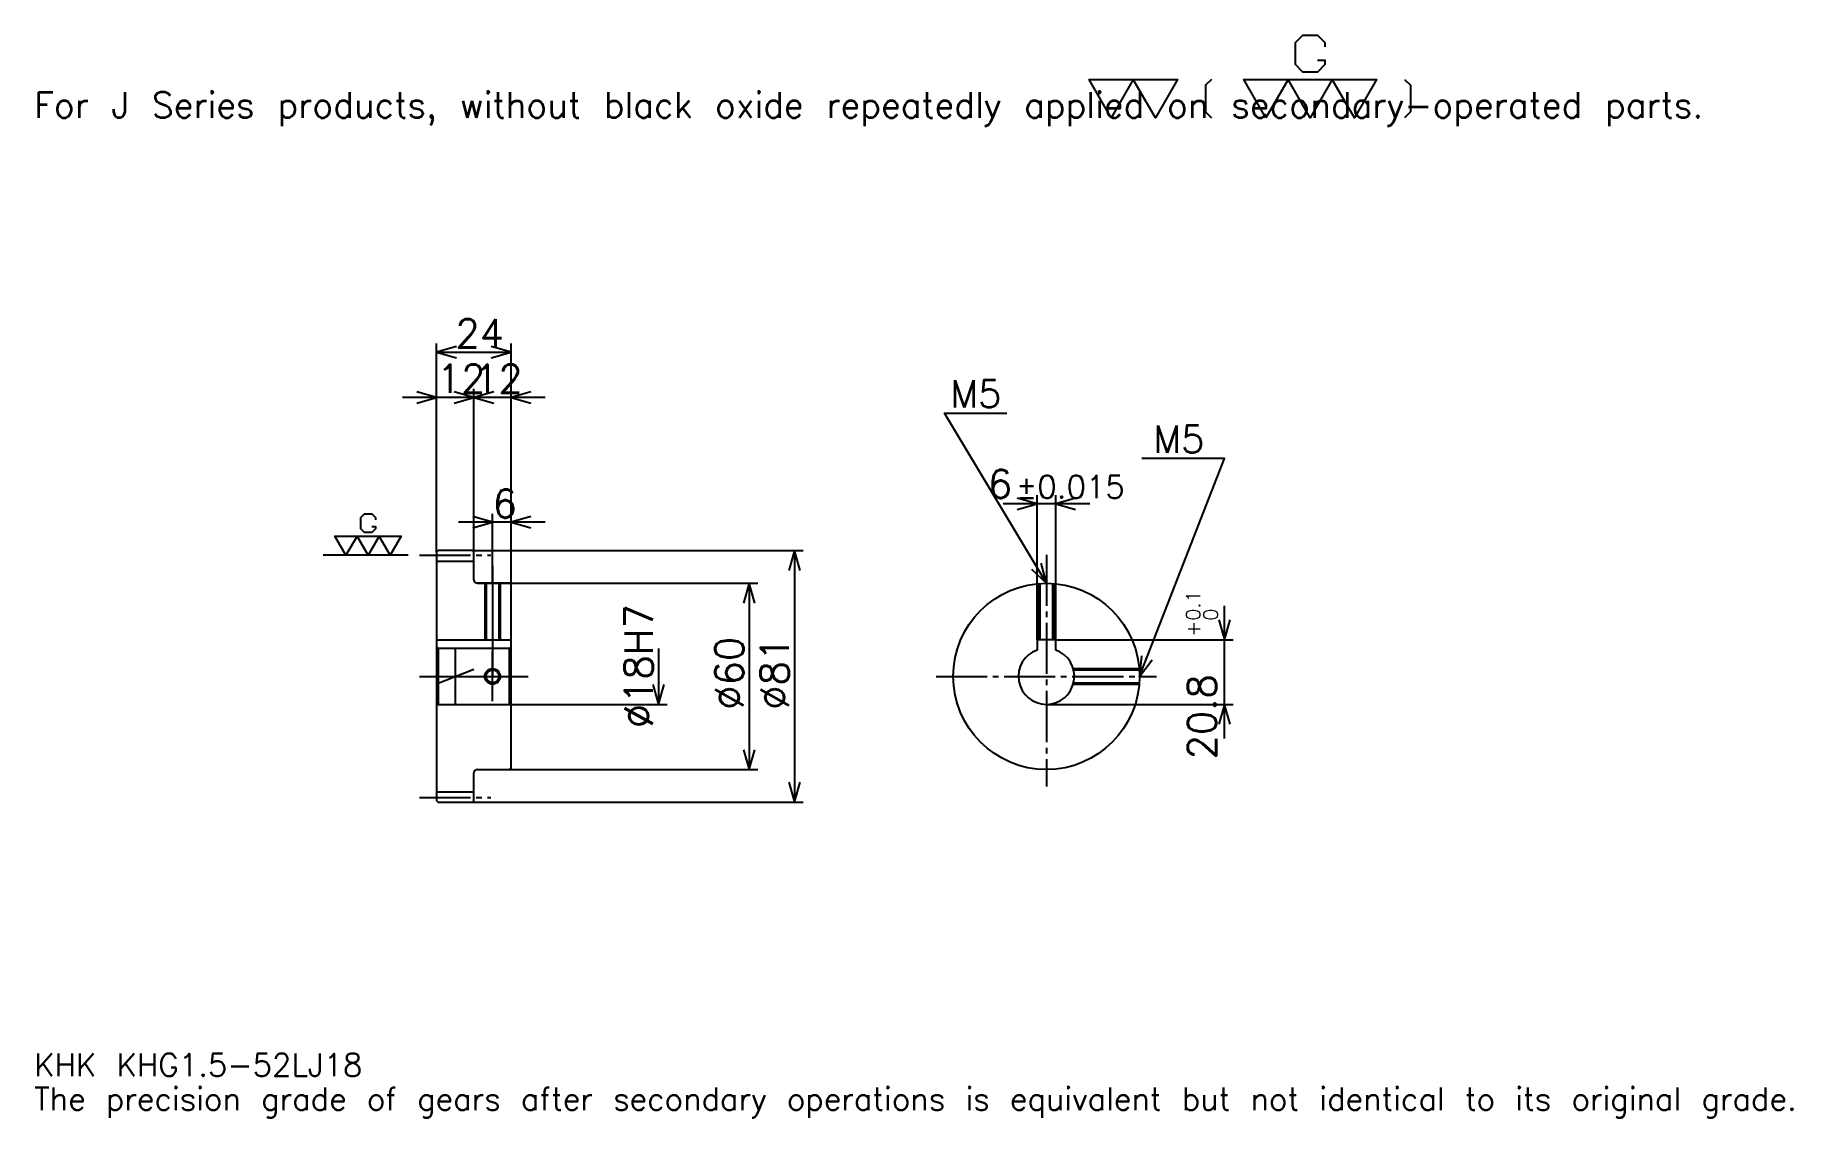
# Model space of a CAD drawing. Extents: x 19 to 585, y 7 to 355.
import ezdxf

# ---------------------------------------------------------------- set-up
doc = ezdxf.new("R2010")
doc.units = 0
doc.linetypes.add('DASHDOT', pattern=[21.913044, 16.434783, -1.826087, 1.826087, -1.826087])
doc.layers.get('0').update_dxf_attribs({"linetype": 'CONTINUOUS'})
doc.layers.add('DASHDOT', color=6, linetype='DASHDOT')
doc.styles.add('KANJI', font='TXT', dxfattribs={"bigfont": 'BIGFONT'})

msp = doc.modelspace()

# ---------------------------------------------------------------- linework, layer by layer
at = {"color": 5}
for p, q in [((147.913055, 189.32608), (147.913055, 255.978241)), ((171.913055, 189.32608), (171.913055, 255.978241)), ((147.913055, 253.23912), (171.913055, 253.23912)), ((170.869583, 238.630432), (136.956528, 238.630432)), ((182.869568, 238.630432), (148.956528, 238.630432)), ((159.913055, 189.32608), (159.913055, 241.369568)), ((358.304382, 204.391296), (330.391296, 204.391296)), ((341.347839, 160.626083), (341.347839, 207.130432)), ((347.347839, 160.626083), (347.347839, 207.130432)), ((182.869568, 198.456512), (154.956528, 198.456512)), ((165.913055, 189.32608), (165.913055, 201.195648)), ((147.913055, 188.82608), (147.913055, 189.32608)), ((159.413055, 189.32608), (171.913055, 189.32608)), ((159.913055, 188.82608), (159.913055, 189.32608)), ((165.913055, 178.82608), (165.913055, 189.32608)), ((165.913055, 178.82608), (165.913055, 189.32608)), ((171.913055, 189.32608), (265.956543, 189.32608)), ((171.913055, 178.32608), (171.913055, 189.32608)), ((263.217407, 189.32608), (263.217407, 108.32608)), ((160.913055, 178.82608), (171.913055, 178.82608)), ((171.913055, 178.82608), (251.347839, 178.82608)), ((248.608704, 178.82608), (248.608704, 118.82608)), ((401.739136, 128.869568), (401.739136, 171.582596)), ((347.347839, 160.626083), (404.478271, 160.626083)), ((219.391312, 157.82608), (219.391312, 139.82608)), ((171.913055, 139.82608), (222.130432, 139.82608)), ((344.347839, 139.82608), (404.478271, 139.82608)), ((160.913055, 118.82608), (171.913055, 118.82608)), ((171.913055, 118.82608), (251.347839, 118.82608)), ((159.413055, 108.32608), (171.913055, 108.32608)), ((171.913055, 108.32608), (265.956543, 108.32608))]:
    msp.add_line(p, q, dxfattribs=at)
at = {"color": 7}
for p, q in [((138.782623, 187.82608), (111.391312, 187.82608)), ((153.913055, 157.956512), (153.913055, 139.695648))]:
    msp.add_line(p, q, dxfattribs=at)
at = {"color": 4}
for p, q in [((147.913055, 185.95108), (159.913055, 185.95108)), ((147.913055, 160.626083), (171.913055, 160.626083)), ((148.413055, 157.82608), (148.413055, 139.82608)), ((171.413055, 157.82608), (171.913055, 158.32608)), ((171.413055, 139.82608), (171.913055, 139.32608)), ((147.913055, 111.70108), (159.913055, 111.70108))]:
    msp.add_line(p, q, dxfattribs=at)
at = {"color": 7}
for points in [[(431.686951, 347.212158), (434.060852, 347.212158), (434.060852, 345.787811), (431.686951, 343.41391), (426.939117, 343.41391), (424.565186, 345.787811), (424.565186, 352.909546), (426.939117, 355.283478), (431.686951, 355.283478), (434.060852, 352.909546), (434.060852, 351.485229)], [(365.217377, 328.695648), (358.095642, 341.040009), (386.582581, 341.040009), (379.460846, 328.695648), (372.339111, 341.040009), (365.217377, 328.695648)], [(397.502594, 341.040009), (395.603455, 339.140869), (395.603455, 330.594788), (397.502594, 328.695648)], [(415.06955, 328.695648), (407.947815, 341.040009), (450.678253, 341.040009), (443.556519, 328.695648), (436.434753, 341.040009), (429.313049, 328.695648), (422.191284, 341.040009), (415.06955, 328.695648)], [(459.699097, 341.040009), (461.598236, 339.140869), (461.598236, 330.594788), (459.699097, 328.695648)], [(127.004364, 197.084351), (128.191315, 197.084351), (128.191315, 196.372162), (127.004364, 195.185211), (124.630447, 195.185211), (123.443489, 196.372162), (123.443489, 199.933044), (124.630447, 201.119995), (127.004364, 201.119995), (128.191315, 199.933044), (128.191315, 199.220856)], [(118.695663, 187.82608), (115.134796, 193.99826), (136.500015, 193.99826), (132.939148, 187.82608), (129.378265, 193.99826), (125.817398, 187.82608), (122.256531, 193.99826), (118.695663, 187.82608)]]:
    msp.add_lwpolyline(points, dxfattribs=at)
at = {"color": 5}
for points in [[(154.304367, 255.065216), (147.913055, 253.23912), (154.304367, 251.413025)], [(165.521759, 251.413025), (171.913055, 253.23912), (165.521759, 255.065216)], [(141.521744, 236.804352), (147.913055, 238.630432), (141.521744, 240.456512)], [(153.521744, 236.804352), (159.913055, 238.630432), (153.521744, 240.456512)], [(166.304352, 240.456512), (159.913055, 238.630432), (166.304352, 236.804352)], [(178.304352, 240.456512), (171.913055, 238.630432), (178.304352, 236.804352)], [(344.347839, 178.82608), (311.478271, 233.608688), (331.565247, 233.608688)], [(374.347839, 148.82608), (401.739136, 219), (375.078247, 219)], [(334.956543, 202.565216), (341.347839, 204.391296), (334.956543, 206.217377)], [(353.739136, 206.217377), (347.347839, 204.391296), (353.739136, 202.565216)], [(159.521759, 196.630432), (165.913055, 198.456512), (159.521759, 200.282608)], [(178.304352, 200.282608), (171.913055, 198.456512), (178.304352, 196.630432)], [(265.043488, 182.934784), (263.217407, 189.32608), (261.391296, 182.934784)], [(339.493683, 183.367065), (344.347839, 178.82608), (342.625397, 185.246094)], [(250.434799, 172.434784), (248.608704, 178.82608), (246.782623, 172.434784)], [(399.913055, 167.01738), (401.739136, 160.626083), (403.565216, 167.01738)], [(374.970734, 155.443893), (374.347839, 148.82608), (378.372925, 154.115906)], [(217.565216, 146.217392), (219.391312, 139.82608), (221.217407, 146.217392)], [(403.565216, 133.434784), (401.739136, 139.82608), (399.913055, 133.434784)], [(246.782623, 125.217384), (248.608704, 118.82608), (250.434799, 125.217384)], [(261.391296, 114.717384), (263.217407, 108.32608), (265.043488, 114.717384)]]:
    msp.add_lwpolyline(points, dxfattribs=at)
at = {"color": 4}
for points in [[(159.913055, 179.82608), (159.913055, 188.82608), (159.413055, 189.32608), (148.413055, 189.32608), (147.913055, 188.82608), (147.913055, 139.32608)], [(160.913055, 118.82608), (171.413055, 118.82608), (171.913055, 119.32608), (171.913055, 178.32608), (171.413055, 178.82608), (160.913055, 178.82608)], [(163.413055, 178.82608), (163.413055, 160.626083)], [(163.848053, 178.82608), (163.848053, 160.626083)], [(167.978058, 178.82608), (167.978058, 160.626083)], [(168.413055, 178.82608), (168.413055, 160.626083)], [(341.847839, 160.626083), (341.847839, 178.721741)], [(342.282837, 160.626083), (342.282837, 178.754929)], [(346.412842, 160.626083), (346.412842, 178.754929)], [(346.847839, 160.626083), (346.847839, 178.721741)], [(347.347839, 157.311356), (347.347839, 160.626083), (341.347839, 160.626083), (341.347839, 157.311356)], [(147.913055, 139.32608), (148.413055, 139.82608), (171.413055, 139.82608), (171.413055, 157.82608), (148.413055, 157.82608), (147.913055, 158.32608)], [(352.993652, 151.32608), (374.2435, 151.32608)], [(353.107727, 150.891083), (374.276672, 150.891083)], [(352.993652, 146.32608), (374.2435, 146.32608)], [(353.107727, 146.761078), (374.276672, 146.761078)], [(147.913055, 139.32608), (147.913055, 108.82608), (148.413055, 108.32608), (159.413055, 108.32608), (159.913055, 108.82608), (159.913055, 117.82608)]]:
    msp.add_lwpolyline(points, dxfattribs=at)
for centre, radius in [((344.347839, 148.82608), 30), ((165.913055, 148.82608), 2.065)]:
    msp.add_circle(centre, radius, dxfattribs=at)
at = {"color": 7}
msp.add_circle((165.913055, 148.82608), 2.5, dxfattribs=at)
at = {"color": 4}
for centre, radius, start, end in [((160.913055, 179.82608), 1, 180, 270), ((344.347839, 148.82608), 9, 109.47122094, 70.52877906), ((160.913055, 117.82608), 1, 90, 180)]:
    msp.add_arc(centre, radius, start, end, dxfattribs=at)
at = {"layer": 'DASHDOT', "color": 7}
for p, q in [((142.434799, 187.82608), (165.391312, 187.82608)), ((344.347839, 187.956512), (344.347839, 113.347824)), ((165.913055, 178.82608), (165.913055, 148.82608)), ((142.434799, 148.82608), (177.391312, 148.82608)), ((147.913055, 146.462616), (159.913055, 151.189545)), ((308.869568, 148.82608), (379.826111, 148.82608)), ((142.434799, 109.82608), (165.391312, 109.82608))]:
    msp.add_line(p, q, dxfattribs=at)
for points in [[(165.913055, 184.304337), (165.913055, 155.147827)], [(165.913055, 140.847824), (165.913055, 156.804337)], [(157.934799, 148.82608), (173.891312, 148.82608)]]:
    msp.add_lwpolyline(points, dxfattribs=at)

# ---------------------------------------------------------------- texts
at = {"color": 7, "style": 'KANJI'}
for s, height, p in [('For J Series products, without black oxide repeatedly applied on secondary-operated parts.', 8.217391, (18.26087, 328.695648)), ('24', 9.130435, (153.978271, 254.699982)), ('12', 9.130435, (147.978271, 240.091309)), ('12', 9.130435, (159.978271, 240.091309)), ('M5', 8.765218, (313.304382, 235.434784)), ('M5', 8.765218, (378.730438, 220.82608)), ('6', 9.130435, (325.500793, 206.217377)), ('%%p0.015', 7.304348, (334.538818, 206.217377)), ('6', 9.130435, (165.945663, 199.917389)), ('KHK KHG1.5-52LJ18', 7.304348, (18.26087, 20.086956)), ('The precision grade of gears after secondary operations is equivalent but not identical to its original grade.', 7.304348, (18.26087, 9.130435))]:
    msp.add_text(s, height=height, dxfattribs=at).set_placement(p)
for s, height, p in [('%%c18H7', 9.130435, (217.565216, 132.16304)), ('0.1', 4.565217, (393.886963, 166.745117)), ('0', 4.565217, (399.547852, 166.745117)), ('+', 4.565217, (393.886963, 161.63208)), ('%%c60', 9.130435, (246.782623, 138.097824)), ('%%c81', 9.130435, (261.391296, 138.097824)), ('20.8', 9.130435, (399, 122.111938))]:
    msp.add_text(s, height=height, rotation=90, dxfattribs=at).set_placement(p)

doc.saveas('drawing.dxf')
